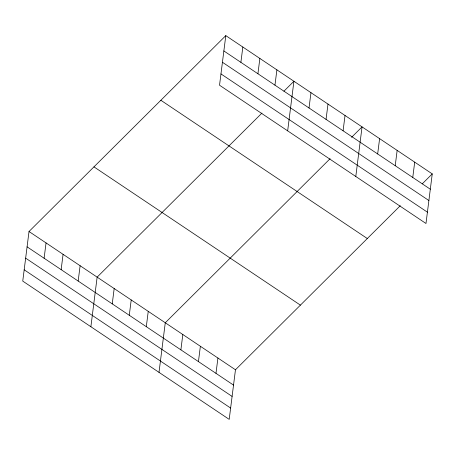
<?xml version="1.0" encoding="UTF-8"?>
<svg xmlns="http://www.w3.org/2000/svg" width="455" height="455" viewBox="0 0 455 455"><rect width="100%" height="100%" fill="white"/><g stroke="black" fill="none" stroke-linecap="round" stroke-linejoin="round"><path stroke-width="0.68" d="M225.799 35.627L219.532 85.227L425.982 223.49L432.25 173.895L225.799 35.627L29.018 231.51L22.75 281.105L229.201 419.373L235.468 369.773L400.281 205.717M44.112 258.241L46.046 242.919M61.146 269.644L63.08 254.322M78.175 281.053L80.114 265.731M90.881 326.736L97.142 277.135L261.955 113.079M112.243 303.866L114.177 288.544M129.277 315.275L131.211 299.953M146.305 326.679L148.245 311.357M159.011 372.361L165.273 322.766L330.085 158.704M180.885 349.838L182.825 334.516M198.437 361.594L200.371 346.272M240.894 62.358L242.828 47.036M215.983 373.345L217.922 358.022M257.928 73.767L259.862 58.439M274.957 85.17L276.896 69.848M287.662 130.852L293.924 81.257L283.937 91.199M309.025 107.983L310.958 92.661M326.053 119.392L327.992 104.07M343.087 130.801L345.026 115.473M355.793 176.483L362.055 126.882L351.567 137.325M377.667 153.961L379.607 138.633M395.219 165.711L397.152 150.389M412.765 177.461L414.704 162.139M422.257 183.837L432.25 173.895M223.86 50.949L430.316 189.217M222.432 62.261L428.883 200.524M220.959 73.915L427.416 212.178M160.86 100.271L367.31 238.534M93.952 166.866L300.408 305.134M29.018 231.51L235.468 369.773M27.078 246.832L233.534 385.101M25.651 258.144L232.101 396.407M24.178 269.798L230.634 408.061"/></g></svg>
